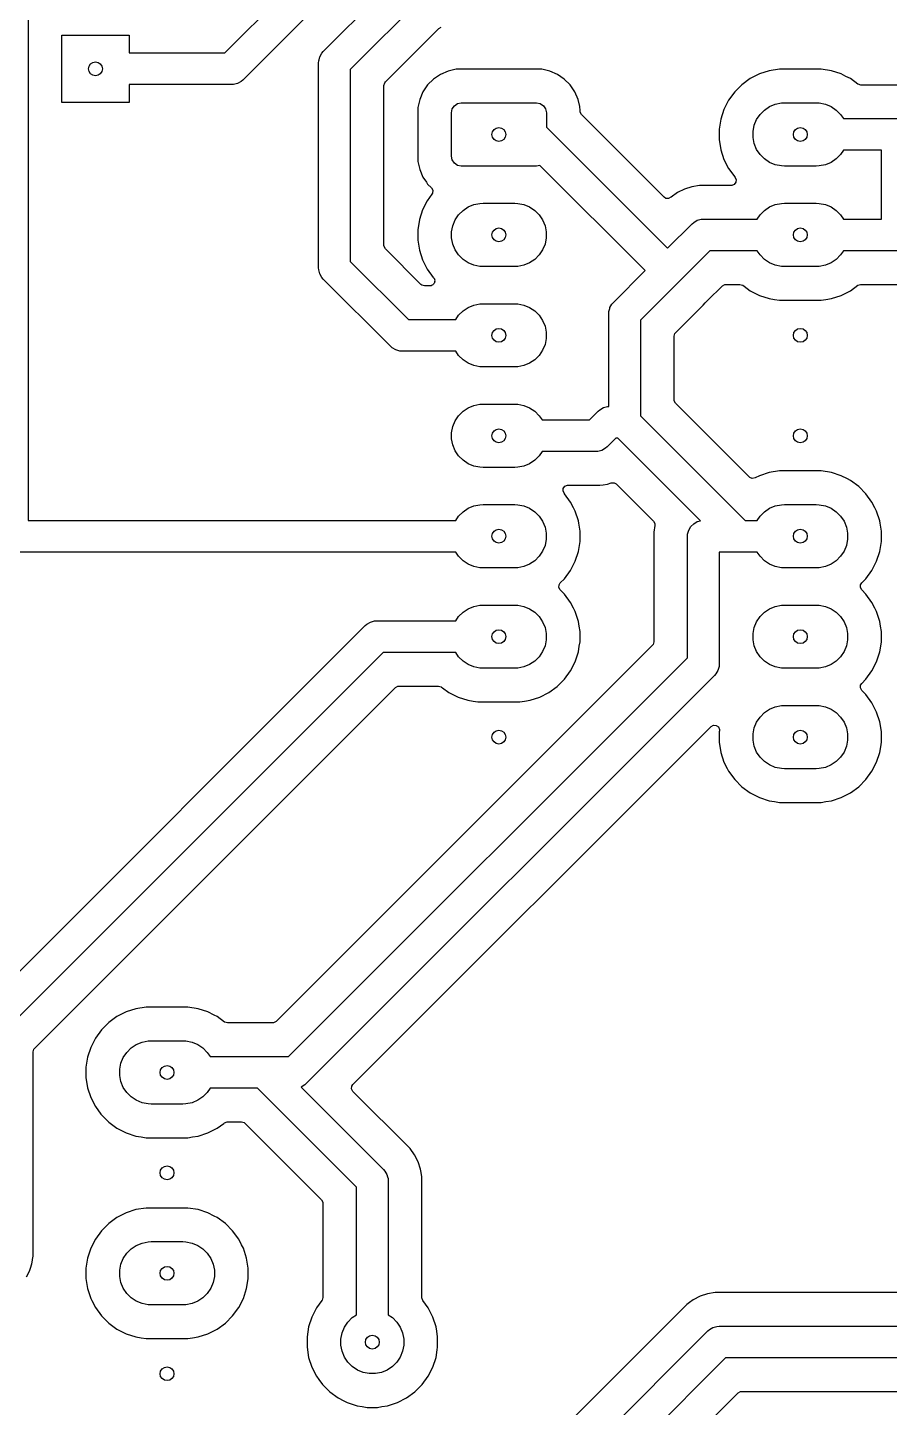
# Model space of a CAD drawing. Header units: millimetres. Extents: x 20 to 120, y -120 to -20.
# Drawn here: x 40.89 to 62.67, y -74.25 to -39.36 of the extents above; entities that cross this region are included whole.
import ezdxf

# ---------------------------------------------------------------- set-up
doc = ezdxf.new("R2010")
doc.units = ezdxf.units.MM
doc.layers.add('B.Cu', color=153, linetype='CONTINUOUS', true_color=0x4d7fc4)

msp = doc.modelspace()

# ---------------------------------------------------------------- linework, layer by layer
at = {"layer": 'B.Cu', "linetype": 'CONTINUOUS'}
for p, q in [((45.873714, -40), (49.715657, -36.158057)), ((50.164186, -36.8409), (46.322243, -40.682843)), ((48.360157, -39.965857), (50.516257, -37.809757)), ((50.964786, -38.4926), (49.043, -40.414386)), ((40.8959, -39.160186), (40.8959, -51.82)), ((49.929819, -40.730355), (51.280755, -39.379419)), ((51.280755, -39.379419), (51.342078, -39.345934)), ((41.75, -41.25), (41.75, -39.55)), ((41.75, -39.55), (43.45, -39.55)), ((43.45, -39.55), (43.45, -40)), ((43.45, -40), (45.873714, -40)), ((48.252079, -40.175377), (48.273448, -40.095626)), ((48.273448, -40.095626), (48.325659, -40.005195)), ((48.325659, -40.005195), (48.360157, -39.965857)), ((48.243, -40.2487), (48.246422, -40.19649)), ((48.243, -45.4347), (48.243, -40.2487)), ((48.246422, -40.19649), (48.252079, -40.175377)), ((49.043, -40.414386), (49.043, -45.269014)), ((51.513386, -40.456987), (51.320191, -40.539718)), ((51.513397, -40.456984), (51.513386, -40.456987)), ((51.718749, -40.412312), (51.513397, -40.456984)), ((51.735416, -40.411319), (51.718749, -40.412312)), ((51.765962, -40.4095), (51.735416, -40.411319)), ((53.834038, -40.4095), (51.765962, -40.4095)), ((53.866492, -40.411433), (53.834038, -40.4095)), ((53.88125, -40.412312), (53.866492, -40.411433)), ((54.086602, -40.456984), (53.88125, -40.412312)), ((54.086613, -40.456987), (54.086602, -40.456984)), ((54.279808, -40.539718), (54.086613, -40.456987)), ((59.633506, -40.45014), (59.386423, -40.530422)), ((59.890098, -40.4095), (59.633506, -40.45014)), ((59.890103, -40.4095), (59.890098, -40.4095)), ((60.949897, -40.4095), (59.890103, -40.4095)), ((60.949902, -40.4095), (60.949897, -40.4095)), ((61.206493, -40.45014), (60.949902, -40.4095)), ((61.453576, -40.530422), (61.206493, -40.45014)), ((46.0394, -40.8), (43.45, -40.8)), ((43.45, -40.8), (43.45, -41.25)), ((46.09161, -40.796578), (46.0394, -40.8)), ((46.192474, -40.769552), (46.09161, -40.796578)), ((46.282905, -40.717341), (46.192474, -40.769552)), ((46.322243, -40.682843), (46.282905, -40.717341)), ((49.8935, -40.818036), (49.913185, -40.750997)), ((49.8935, -44.865364), (49.8935, -40.818036)), ((49.913185, -40.750997), (49.929819, -40.730355)), ((50.997521, -40.806137), (50.879718, -40.980191)), ((50.997525, -40.806132), (50.997521, -40.806137)), ((51.146132, -40.657525), (50.997525, -40.806132)), ((51.146137, -40.657521), (51.146132, -40.657525)), ((51.320191, -40.539718), (51.146137, -40.657521)), ((54.279811, -40.53972), (54.279808, -40.539718)), ((54.279813, -40.539721), (54.279811, -40.53972)), ((54.453865, -40.657523), (54.279813, -40.539721)), ((54.602477, -40.806135), (54.453865, -40.657523)), ((54.720279, -40.980187), (54.602477, -40.806135)), ((58.944768, -40.801071), (58.761071, -40.984768)), ((58.944774, -40.801066), (58.944768, -40.801071)), ((59.154945, -40.648368), (58.944774, -40.801066)), ((59.386423, -40.530422), (59.154945, -40.648368)), ((61.573432, -40.591493), (61.453576, -40.530422)), ((61.685051, -40.648366), (61.573432, -40.591493)), ((61.685053, -40.648367), (61.685051, -40.648366)), ((61.685054, -40.648368), (61.685053, -40.648367)), ((61.874238, -40.785818), (61.685054, -40.648368)), ((61.880084, -40.789815), (61.874238, -40.785818)), ((61.947123, -40.8095), (61.880084, -40.789815)), ((62.970117, -40.8095), (61.947123, -40.8095)), ((50.796984, -41.173397), (50.752312, -41.378749)), ((50.796987, -41.173386), (50.796984, -41.173397)), ((50.879718, -40.980191), (50.796987, -41.173386)), ((54.72028, -40.980189), (54.720279, -40.980187)), ((54.720281, -40.980191), (54.72028, -40.980189)), ((54.803012, -41.173386), (54.720281, -40.980191)), ((54.803015, -41.173397), (54.803012, -41.173386)), ((54.842265, -41.353828), (54.803015, -41.173397)), ((58.761066, -40.984774), (58.608368, -41.194945)), ((58.761071, -40.984768), (58.761066, -40.984774)), ((43.45, -41.25), (41.75, -41.25)), ((50.752312, -41.378755), (50.7495, -41.425962)), ((50.7495, -41.425962), (50.7495, -42.694038)), ((50.752312, -41.378749), (50.752312, -41.378755)), ((51.6, -41.51), (51.61903, -41.414329)), ((51.6, -42.61), (51.6, -41.51)), ((51.61903, -41.414329), (51.673223, -41.333223)), ((51.673223, -41.333223), (51.754329, -41.27903)), ((51.754329, -41.27903), (51.85, -41.26)), ((51.85, -41.26), (53.75, -41.26)), ((53.75, -41.26), (53.845671, -41.27903)), ((53.845671, -41.27903), (53.926777, -41.333223)), ((53.926777, -41.333223), (53.98097, -41.414329)), ((53.98097, -41.414329), (54, -41.51)), ((54, -41.51), (54, -41.873511)), ((54.847688, -41.378755), (54.842265, -41.353828)), ((54.8505, -41.425962), (54.847688, -41.378755)), ((54.8505, -41.425973), (54.8505, -41.425962)), ((54.8505, -41.46985), (54.8505, -41.425973)), ((54.853334, -41.49621), (54.8505, -41.46985)), ((54.88682, -41.557532), (54.853334, -41.49621)), ((58.490422, -41.426423), (58.41014, -41.673506)), ((58.608368, -41.194945), (58.490422, -41.426423)), ((59.401592, -41.552485), (59.512485, -41.441592)), ((59.512485, -41.441592), (59.642883, -41.354463)), ((59.642883, -41.354463), (59.787772, -41.294448)), ((59.787772, -41.294448), (59.941586, -41.263852)), ((59.941586, -41.263852), (60.02, -41.26)), ((60.02, -41.26), (60.82, -41.26)), ((60.82, -41.26), (60.898414, -41.263852)), ((60.898414, -41.263852), (61.052228, -41.294448)), ((61.052228, -41.294448), (61.197117, -41.354463)), ((61.197117, -41.354463), (61.327515, -41.441592)), ((61.327515, -41.441592), (61.438408, -41.552485)), ((56.976906, -43.647558), (54.88682, -41.557532)), ((58.41014, -41.673506), (58.3695, -41.930097)), ((59.223852, -41.981586), (59.254448, -41.827772)), ((59.254448, -41.827772), (59.314463, -41.682883)), ((59.314463, -41.682883), (59.401592, -41.552485)), ((61.438408, -41.552485), (61.510247, -41.66)), ((61.510247, -41.66), (61.6459, -41.66)), ((61.6459, -41.66), (62.8717, -41.66)), ((54, -41.873511), (57.064595, -44.938018)), ((58.3695, -41.930097), (58.3695, -42.189902)), ((58.3695, -42.189902), (58.41014, -42.446493)), ((59.223852, -42.138414), (59.223852, -41.981586)), ((59.254448, -42.292228), (59.223852, -42.138414)), ((58.41014, -42.446493), (58.490422, -42.693576)), ((59.314463, -42.437117), (59.254448, -42.292228)), ((59.401592, -42.567515), (59.314463, -42.437117)), ((59.512485, -42.678408), (59.401592, -42.567515)), ((61.438408, -42.567515), (61.327515, -42.678408)), ((61.510247, -42.46), (61.438408, -42.567515)), ((61.6459, -42.46), (61.510247, -42.46)), ((62.4717, -42.46), (61.6459, -42.46)), ((62.4717, -44.2), (62.4717, -42.46)), ((50.7495, -42.694038), (50.751484, -42.72736)), ((50.751484, -42.72736), (50.752312, -42.74125)), ((50.752312, -42.74125), (50.796984, -42.946602)), ((51.61903, -42.705671), (51.6, -42.61)), ((51.673223, -42.786777), (51.61903, -42.705671)), ((51.754329, -42.84097), (51.673223, -42.786777)), ((51.85, -42.86), (51.754329, -42.84097)), ((53.75, -42.86), (51.85, -42.86)), ((53.837686, -42.842558), (53.75, -42.86)), ((56.498909, -45.503704), (53.837686, -42.842558)), ((58.490422, -42.693576), (58.608368, -42.925054)), ((59.642883, -42.765537), (59.512485, -42.678408)), ((59.787772, -42.825552), (59.642883, -42.765537)), ((59.941586, -42.856148), (59.787772, -42.825552)), ((60.02, -42.86), (59.941586, -42.856148)), ((60.82, -42.86), (60.02, -42.86)), ((60.898414, -42.856148), (60.82, -42.86)), ((61.052228, -42.825552), (60.898414, -42.856148)), ((61.197117, -42.765537), (61.052228, -42.825552)), ((61.327515, -42.678408), (61.197117, -42.765537)), ((50.796984, -42.946602), (50.796987, -42.946613)), ((50.796987, -42.946613), (50.879718, -43.139808)), ((50.879718, -43.139808), (50.87972, -43.139811)), ((50.87972, -43.139811), (50.879721, -43.139813)), ((50.879721, -43.139813), (50.967045, -43.268834)), ((58.608368, -42.925054), (58.761066, -43.135225)), ((58.761066, -43.135225), (58.761071, -43.135231)), ((58.761071, -43.135231), (58.763659, -43.137819)), ((58.763659, -43.137819), (58.797144, -43.199142)), ((58.797144, -43.199142), (58.79216, -43.268834)), ((50.967045, -43.268834), (50.997521, -43.313862)), ((51.107164, -43.571435), (50.988368, -43.734945)), ((50.997521, -43.313862), (50.997525, -43.313867)), ((50.997525, -43.313867), (51.094527, -43.410869)), ((51.094527, -43.410869), (51.128012, -43.472192)), ((51.123028, -43.541884), (51.107164, -43.571435)), ((51.128012, -43.472192), (51.123028, -43.541884)), ((57.312891, -43.530478), (57.15366, -43.646165)), ((57.488269, -43.441117), (57.312891, -43.530478)), ((57.675473, -43.38029), (57.488269, -43.441117)), ((57.869878, -43.3495), (57.675473, -43.38029)), ((58.675978, -43.3495), (57.869878, -43.3495)), ((58.684824, -43.349184), (58.675978, -43.3495)), ((58.750288, -43.324767), (58.684824, -43.349184)), ((58.79216, -43.268834), (58.750288, -43.324767)), ((50.988368, -43.734945), (50.870422, -43.966423)), ((51.892485, -43.981592), (52.022883, -43.894463)), ((52.022883, -43.894463), (52.167772, -43.834448)), ((52.167772, -43.834448), (52.321586, -43.803852)), ((52.321586, -43.803852), (52.4, -43.8)), ((52.4, -43.8), (53.2, -43.8)), ((53.2, -43.8), (53.278414, -43.803852)), ((53.278414, -43.803852), (53.432228, -43.834448)), ((53.432228, -43.834448), (53.577117, -43.894463)), ((53.577117, -43.894463), (53.707515, -43.981592)), ((57.02124, -43.676053), (56.976906, -43.647558)), ((57.090932, -43.681045), (57.02124, -43.676053)), ((57.149662, -43.648982), (57.090932, -43.681045)), ((57.149958, -43.649328), (57.149662, -43.648982)), ((57.1516, -43.647924), (57.149958, -43.649328)), ((57.152258, -43.647566), (57.1516, -43.647924)), ((57.15365, -43.646173), (57.152258, -43.647566)), ((57.15366, -43.646165), (57.15365, -43.646173)), ((59.512485, -43.981592), (59.642883, -43.894463)), ((59.642883, -43.894463), (59.787772, -43.834448)), ((59.787772, -43.834448), (59.941586, -43.803852)), ((59.941586, -43.803852), (60.02, -43.8)), ((60.02, -43.8), (60.82, -43.8)), ((60.82, -43.8), (60.898414, -43.803852)), ((60.898414, -43.803852), (61.052228, -43.834448)), ((61.052228, -43.834448), (61.197117, -43.894463)), ((61.197117, -43.894463), (61.327515, -43.981592)), ((50.79014, -44.213506), (50.7495, -44.470097)), ((50.870422, -43.966423), (50.79014, -44.213506)), ((51.634448, -44.367772), (51.694463, -44.222883)), ((51.694463, -44.222883), (51.781592, -44.092485)), ((51.781592, -44.092485), (51.892485, -43.981592)), ((53.707515, -43.981592), (53.818408, -44.092485)), ((53.818408, -44.092485), (53.905537, -44.222883)), ((53.905537, -44.222883), (53.965552, -44.367772)), ((57.685457, -44.317157), (57.724795, -44.282659)), ((57.724795, -44.282659), (57.815226, -44.230448)), ((57.815226, -44.230448), (57.91609, -44.203422)), ((57.91609, -44.203422), (57.9683, -44.2)), ((57.9683, -44.2), (59.329753, -44.2)), ((59.329753, -44.2), (59.401592, -44.092485)), ((59.401592, -44.092485), (59.512485, -43.981592)), ((61.327515, -43.981592), (61.438408, -44.092485)), ((61.438408, -44.092485), (61.510247, -44.2)), ((61.510247, -44.2), (62.4717, -44.2)), ((50.7495, -44.470097), (50.7495, -44.729902)), ((51.603852, -44.521586), (51.634448, -44.367772)), ((51.603852, -44.678414), (51.603852, -44.521586)), ((53.965552, -44.367772), (53.996148, -44.521586)), ((53.996148, -44.521586), (53.996148, -44.678414)), ((57.064595, -44.938018), (57.685457, -44.317157)), ((49.896334, -44.891722), (49.8935, -44.865364)), ((49.929819, -44.953045), (49.896334, -44.891722)), ((50.829955, -45.853181), (49.929819, -44.953045)), ((50.7495, -44.729902), (50.79014, -44.986493)), ((50.79014, -44.986493), (50.870422, -45.233576)), ((51.634448, -44.832228), (51.603852, -44.678414)), ((51.694463, -44.977117), (51.634448, -44.832228)), ((51.781592, -45.107515), (51.694463, -44.977117)), ((53.905537, -44.977117), (53.818408, -45.107515)), ((53.965552, -44.832228), (53.905537, -44.977117)), ((53.996148, -44.678414), (53.965552, -44.832228)), ((58.133986, -45), (57.347443, -45.786543)), ((59.329753, -45), (58.133986, -45)), ((59.401592, -45.107515), (59.329753, -45)), ((61.510247, -45), (61.438408, -45.107515)), ((62.8717, -45), (61.510247, -45)), ((49.043, -45.269014), (50.513985, -46.74)), ((50.870422, -45.233576), (50.929147, -45.348828)), ((50.929147, -45.348828), (50.988097, -45.464524)), ((51.892485, -45.218408), (51.781592, -45.107515)), ((52.022883, -45.305537), (51.892485, -45.218408)), ((52.167772, -45.365552), (52.022883, -45.305537)), ((53.577117, -45.305537), (53.432228, -45.365552)), ((53.707515, -45.218408), (53.577117, -45.305537)), ((53.818408, -45.107515), (53.707515, -45.218408)), ((59.512485, -45.218408), (59.401592, -45.107515)), ((59.642883, -45.305537), (59.512485, -45.218408)), ((59.787772, -45.365552), (59.642883, -45.305537)), ((61.197117, -45.305537), (61.052228, -45.365552)), ((61.327515, -45.218408), (61.197117, -45.305537)), ((61.438408, -45.107515), (61.327515, -45.218408)), ((48.246422, -45.48691), (48.243, -45.4347)), ((48.273448, -45.587774), (48.246422, -45.48691)), ((48.325659, -45.678205), (48.273448, -45.587774)), ((48.360157, -45.717543), (48.325659, -45.678205)), ((50.988097, -45.464524), (50.988368, -45.465054)), ((50.988368, -45.465054), (51.141066, -45.675225)), ((51.141066, -45.675225), (51.141071, -45.675231)), ((51.141071, -45.675231), (51.143659, -45.677819)), ((51.143659, -45.677819), (51.154271, -45.697255)), ((51.154271, -45.697255), (51.168772, -45.713989)), ((52.321586, -45.396148), (52.167772, -45.365552)), ((52.4, -45.4), (52.321586, -45.396148)), ((53.2, -45.4), (52.4, -45.4)), ((53.278414, -45.396148), (53.2, -45.4)), ((53.432228, -45.365552), (53.278414, -45.396148)), ((55.693357, -46.309257), (56.498909, -45.503704)), ((59.941586, -45.396148), (59.787772, -45.365552)), ((60.02, -45.4), (59.941586, -45.396148)), ((60.82, -45.4), (60.02, -45.4)), ((60.898414, -45.396148), (60.82, -45.4)), ((61.052228, -45.365552), (60.898414, -45.396148)), ((50.065457, -47.422842), (48.360157, -45.717543)), ((50.850597, -45.869815), (50.829955, -45.853181)), ((50.917636, -45.8895), (50.850597, -45.869815)), ((51.055978, -45.8895), (50.917636, -45.8895)), ((51.064824, -45.889184), (51.055978, -45.8895)), ((51.068994, -45.887628), (51.064824, -45.889184)), ((51.090913, -45.884477), (51.068994, -45.887628)), ((51.109542, -45.872504), (51.090913, -45.884477)), ((51.130288, -45.864767), (51.109542, -45.872504)), ((51.138359, -45.853985), (51.130288, -45.864767)), ((51.149691, -45.846703), (51.138359, -45.853985)), ((51.158889, -45.82656), (51.149691, -45.846703)), ((51.17216, -45.808834), (51.158889, -45.82656)), ((51.168772, -45.713989), (51.170688, -45.72732)), ((51.170688, -45.72732), (51.177144, -45.739142)), ((51.17312, -45.795398), (51.17216, -45.808834)), ((51.178716, -45.783147), (51.17312, -45.795398)), ((51.177144, -45.739142), (51.175564, -45.761228)), ((51.175564, -45.761228), (51.178716, -45.783147)), ((57.347443, -45.786543), (56.3762, -46.757786)), ((58.076986, -46.259786), (58.449957, -45.886816)), ((58.449957, -45.886816), (58.511279, -45.853334)), ((58.511279, -45.853334), (58.537637, -45.8505)), ((58.537637, -45.8505), (58.892877, -45.8505)), ((58.892877, -45.8505), (58.959916, -45.870185)), ((58.959916, -45.870185), (58.965762, -45.874182)), ((58.965762, -45.874182), (58.996285, -45.896358)), ((58.996285, -45.896358), (59.154949, -46.011634)), ((59.154949, -46.011634), (59.302445, -46.086787)), ((61.453572, -46.129579), (61.685051, -46.011634)), ((61.685051, -46.011634), (61.874238, -45.874182)), ((61.874238, -45.874182), (61.940044, -45.850702)), ((61.940044, -45.850702), (61.947123, -45.8505)), ((61.947123, -45.8505), (62.970122, -45.8505)), ((52.022883, -46.434463), (52.167772, -46.374448)), ((52.167772, -46.374448), (52.321586, -46.343852)), ((52.321586, -46.343852), (52.4, -46.34)), ((52.4, -46.34), (53.2, -46.34)), ((53.2, -46.34), (53.278414, -46.343852)), ((53.278414, -46.343852), (53.432228, -46.374448)), ((53.432228, -46.374448), (53.577117, -46.434463)), ((55.606648, -46.439026), (55.658859, -46.348595)), ((55.658859, -46.348595), (55.693357, -46.309257)), ((57.87926, -46.457517), (57.962768, -46.374006)), ((57.962768, -46.374006), (58.018428, -46.318346)), ((58.018427, -46.318346), (58.076978, -46.259796)), ((58.018428, -46.318346), (58.018427, -46.318346)), ((58.076978, -46.259796), (58.076986, -46.259786)), ((59.302445, -46.086787), (59.386423, -46.129577)), ((59.386423, -46.129577), (59.386425, -46.129577)), ((59.386425, -46.129577), (59.386428, -46.129579)), ((59.386428, -46.129579), (59.633507, -46.20986)), ((59.633507, -46.20986), (59.765706, -46.230797)), ((59.765706, -46.230797), (59.890098, -46.2505)), ((59.890098, -46.2505), (59.890103, -46.2505)), ((59.890103, -46.2505), (60.949902, -46.2505)), ((60.949902, -46.2505), (61.063298, -46.232539)), ((61.063298, -46.232539), (61.206493, -46.20986)), ((61.206493, -46.20986), (61.453572, -46.129579)), ((50.513985, -46.74), (51.709753, -46.74)), ((51.709753, -46.74), (51.781592, -46.632485)), ((51.781592, -46.632485), (51.892485, -46.521592)), ((51.892485, -46.521592), (52.022883, -46.434463)), ((53.577117, -46.434463), (53.707515, -46.521592)), ((53.707515, -46.521592), (53.818408, -46.632485)), ((53.818408, -46.632485), (53.905537, -46.762883)), ((55.5762, -46.5921), (55.579622, -46.53989)), ((55.5762, -48.939333), (55.5762, -46.5921)), ((55.579622, -46.53989), (55.601692, -46.457524)), ((55.601692, -46.457524), (55.606648, -46.439026)), ((57.263015, -47.073758), (57.879249, -46.457524)), ((57.879249, -46.457524), (57.87926, -46.457517)), ((53.905537, -46.762883), (53.965552, -46.907772)), ((53.965552, -46.907772), (53.996148, -47.061586)), ((53.996148, -47.061586), (53.996148, -47.218414)), ((56.3762, -46.757786), (56.3762, -49.172514)), ((57.2267, -47.161435), (57.246385, -47.094396)), ((57.246385, -47.094396), (57.263015, -47.073758)), ((50.104795, -47.457341), (50.065457, -47.422842)), ((53.965552, -47.372228), (53.905537, -47.517117)), ((53.996148, -47.218414), (53.965552, -47.372228)), ((57.2267, -48.768864), (57.2267, -47.161435)), ((50.195227, -47.509552), (50.104795, -47.457341)), ((50.29609, -47.536578), (50.195227, -47.509552)), ((50.3483, -47.54), (50.29609, -47.536578)), ((51.709753, -47.54), (50.3483, -47.54)), ((51.781592, -47.647515), (51.709753, -47.54)), ((51.892485, -47.758408), (51.781592, -47.647515)), ((52.022883, -47.845537), (51.892485, -47.758408)), ((53.707515, -47.758408), (53.577117, -47.845537)), ((53.818408, -47.647515), (53.707515, -47.758408)), ((53.905537, -47.517117), (53.818408, -47.647515)), ((52.167772, -47.905552), (52.022883, -47.845537)), ((52.321586, -47.936148), (52.167772, -47.905552)), ((52.4, -47.94), (52.321586, -47.936148)), ((53.2, -47.94), (52.4, -47.94)), ((53.278414, -47.936148), (53.2, -47.94)), ((53.432228, -47.905552), (53.278414, -47.936148)), ((53.577117, -47.845537), (53.432228, -47.905552)), ((57.229534, -48.795222), (57.2267, -48.768864)), ((57.263019, -48.856545), (57.229534, -48.795222)), ((51.694463, -49.302883), (51.781592, -49.172485)), ((51.781592, -49.172485), (51.892485, -49.061592)), ((51.892485, -49.061592), (52.022883, -48.974463)), ((52.022883, -48.974463), (52.167772, -48.914448)), ((52.167772, -48.914448), (52.321586, -48.883852)), ((52.321586, -48.883852), (52.4, -48.88)), ((52.4, -48.88), (53.2, -48.88)), ((53.2, -48.88), (53.278414, -48.883852)), ((53.278414, -48.883852), (53.432228, -48.914448)), ((53.432228, -48.914448), (53.577117, -48.974463)), ((53.577117, -48.974463), (53.707515, -49.061592)), ((53.707515, -49.061592), (53.818408, -49.172485)), ((53.818408, -49.172485), (53.890247, -49.28)), ((55.086014, -49.28), (55.310657, -49.055357)), ((55.310657, -49.055357), (55.349995, -49.020859)), ((55.349995, -49.020859), (55.440426, -48.968648)), ((55.440426, -48.968648), (55.54129, -48.941622)), ((55.54129, -48.941622), (55.5762, -48.939333)), ((56.3762, -49.172514), (59.023685, -51.82)), ((59.130919, -50.724445), (57.263019, -48.856545)), ((51.603852, -49.601586), (51.634448, -49.447772)), ((51.634448, -49.447772), (51.694463, -49.302883)), ((53.890247, -49.28), (55.086014, -49.28)), ((51.603852, -49.758414), (51.603852, -49.601586)), ((51.634448, -49.912228), (51.603852, -49.758414)), ((55.759186, -49.7382), (55.534543, -49.962843)), ((55.810514, -49.7382), (55.759186, -49.7382)), ((57.900037, -51.827723), (55.810514, -49.7382)), ((51.694463, -50.057117), (51.634448, -49.912228)), ((51.781592, -50.187515), (51.694463, -50.057117)), ((51.892485, -50.298408), (51.781592, -50.187515)), ((53.818408, -50.187515), (53.707515, -50.298408)), ((53.890247, -50.08), (53.818408, -50.187515)), ((55.2517, -50.08), (53.890247, -50.08)), ((55.30391, -50.076578), (55.2517, -50.08)), ((55.404774, -50.049552), (55.30391, -50.076578)), ((55.495205, -49.997341), (55.404774, -50.049552)), ((55.534543, -49.962843), (55.495205, -49.997341)), ((52.022883, -50.385537), (51.892485, -50.298408)), ((52.167772, -50.445552), (52.022883, -50.385537)), ((52.321586, -50.476148), (52.167772, -50.445552)), ((52.4, -50.48), (52.321586, -50.476148)), ((53.2, -50.48), (52.4, -50.48)), ((53.278414, -50.476148), (53.2, -50.48)), ((53.432228, -50.445552), (53.278414, -50.476148)), ((53.577117, -50.385537), (53.432228, -50.445552)), ((53.707515, -50.298408), (53.577117, -50.385537)), ((59.890098, -50.5695), (59.633506, -50.61014)), ((59.890103, -50.5695), (59.890098, -50.5695)), ((60.949897, -50.5695), (59.890103, -50.5695)), ((60.949902, -50.5695), (60.949897, -50.5695)), ((61.206493, -50.61014), (60.949902, -50.5695)), ((54.469712, -50.955233), (54.535176, -50.930816)), ((54.535176, -50.930816), (54.544022, -50.9305)), ((54.544022, -50.9305), (55.350122, -50.9305)), ((55.350122, -50.9305), (55.438484, -50.916504)), ((55.438484, -50.916504), (55.544526, -50.899709)), ((55.544526, -50.899709), (55.641861, -50.868081)), ((55.641861, -50.868081), (55.711699, -50.866086)), ((55.711699, -50.866086), (55.767858, -50.898332)), ((55.767858, -50.898332), (56.710493, -51.840967)), ((59.141485, -50.733868), (59.130919, -50.724445)), ((59.206225, -50.760145), (59.141485, -50.733868)), ((59.274894, -50.747249), (59.206225, -50.760145)), ((59.38642, -50.690423), (59.274894, -50.747249)), ((59.633506, -50.61014), (59.38642, -50.690423)), ((61.453576, -50.690422), (61.206493, -50.61014)), ((61.612419, -50.771358), (61.453576, -50.690422)), ((61.685051, -50.808366), (61.612419, -50.771358)), ((61.685053, -50.808367), (61.685051, -50.808366)), ((61.685054, -50.808368), (61.685053, -50.808367)), ((61.895225, -50.961066), (61.685054, -50.808368)), ((54.422856, -51.080858), (54.42784, -51.011166)), ((54.456341, -51.142181), (54.422856, -51.080858)), ((54.42784, -51.011166), (54.469712, -50.955233)), ((54.458931, -51.144771), (54.456341, -51.142181)), ((54.611634, -51.354949), (54.458931, -51.144771)), ((61.895229, -50.961069), (61.895225, -50.961066)), ((62.078931, -51.144771), (61.895229, -50.961069)), ((62.231634, -51.354949), (62.078931, -51.144771)), ((51.781592, -51.712485), (51.892485, -51.601592)), ((51.892485, -51.601592), (52.022883, -51.514463)), ((52.022883, -51.514463), (52.167772, -51.454448)), ((52.167772, -51.454448), (52.321586, -51.423852)), ((52.321586, -51.423852), (52.4, -51.42)), ((52.4, -51.42), (53.2, -51.42)), ((53.2, -51.42), (53.278414, -51.423852)), ((53.278414, -51.423852), (53.432228, -51.454448)), ((53.432228, -51.454448), (53.577117, -51.514463)), ((53.577117, -51.514463), (53.707515, -51.601592)), ((53.707515, -51.601592), (53.818408, -51.712485)), ((54.686787, -51.502445), (54.611634, -51.354949)), ((54.729577, -51.586423), (54.686787, -51.502445)), ((54.729577, -51.586425), (54.729577, -51.586423)), ((54.729579, -51.586428), (54.729577, -51.586425)), ((54.80986, -51.833507), (54.729579, -51.586428)), ((59.401592, -51.712485), (59.512485, -51.601592)), ((59.512485, -51.601592), (59.642883, -51.514463)), ((59.642883, -51.514463), (59.787772, -51.454448)), ((59.787772, -51.454448), (59.941586, -51.423852)), ((59.941586, -51.423852), (60.02, -51.42)), ((60.02, -51.42), (60.82, -51.42)), ((60.82, -51.42), (60.898414, -51.423852)), ((60.898414, -51.423852), (61.052228, -51.454448)), ((61.052228, -51.454448), (61.197117, -51.514463)), ((61.197117, -51.514463), (61.327515, -51.601592)), ((61.327515, -51.601592), (61.438408, -51.712485)), ((62.306787, -51.502445), (62.231634, -51.354949)), ((62.349577, -51.586423), (62.306787, -51.502445)), ((62.349577, -51.586425), (62.349577, -51.586423)), ((62.349579, -51.586428), (62.349577, -51.586425)), ((62.42986, -51.833507), (62.349579, -51.586428)), ((40.8959, -51.82), (51.709753, -51.82)), ((51.709753, -51.82), (51.781592, -51.712485)), ((53.818408, -51.712485), (53.905537, -51.842883)), ((53.905537, -51.842883), (53.965552, -51.987772)), ((53.965552, -51.987772), (53.996148, -52.141586)), ((54.818944, -51.890863), (54.80986, -51.833507)), ((54.8505, -52.090097), (54.818944, -51.890863)), ((56.710493, -51.840967), (56.743978, -51.90229)), ((56.745285, -51.948046), (56.7178, -52.121577)), ((56.743978, -51.90229), (56.745285, -51.948046)), ((57.598748, -52.066927), (57.650959, -51.976495)), ((57.650959, -51.976495), (57.724795, -51.902659)), ((57.724795, -51.902659), (57.815227, -51.850448)), ((57.815227, -51.850448), (57.900037, -51.827723)), ((59.023685, -51.82), (59.1942, -51.82)), ((59.1942, -51.82), (59.329753, -51.82)), ((59.329753, -51.82), (59.401592, -51.712485)), ((61.438408, -51.712485), (61.525537, -51.842883)), ((61.525537, -51.842883), (61.585552, -51.987772)), ((61.585552, -51.987772), (61.616148, -52.141586)), ((62.438944, -51.890863), (62.42986, -51.833507)), ((62.4705, -52.090097), (62.438944, -51.890863)), ((53.996148, -52.298414), (53.965552, -52.452228)), ((53.996148, -52.141586), (53.996148, -52.298414)), ((54.8505, -52.090103), (54.8505, -52.090097)), ((54.8505, -52.349897), (54.8505, -52.090103)), ((56.7178, -52.121577), (56.7178, -54.889364)), ((57.5683, -52.22), (57.571722, -52.16779)), ((57.5683, -55.293014), (57.5683, -52.22)), ((57.571722, -52.16779), (57.598748, -52.066927)), ((61.616148, -52.298414), (61.585552, -52.452228)), ((61.616148, -52.141586), (61.616148, -52.298414)), ((62.4705, -52.090103), (62.4705, -52.090097)), ((62.4705, -52.349897), (62.4705, -52.090103)), ((51.709753, -52.62), (40.661586, -52.62)), ((51.781592, -52.727515), (51.709753, -52.62)), ((53.905537, -52.597117), (53.818408, -52.727515)), ((53.965552, -52.452228), (53.905537, -52.597117)), ((54.729579, -52.853572), (54.80986, -52.606493)), ((54.80986, -52.606493), (54.8505, -52.349897)), ((58.858, -52.62), (58.3683, -52.62)), ((58.3683, -52.62), (58.3683, -55.4587)), ((59.1942, -52.62), (58.858, -52.62)), ((59.329753, -52.62), (59.1942, -52.62)), ((59.401592, -52.727515), (59.329753, -52.62)), ((61.525537, -52.597117), (61.438408, -52.727515)), ((61.585552, -52.452228), (61.525537, -52.597117)), ((62.349579, -52.853572), (62.42986, -52.606493)), ((62.42986, -52.606493), (62.4705, -52.349897)), ((51.892485, -52.838408), (51.781592, -52.727515)), ((52.022883, -52.925537), (51.892485, -52.838408)), ((52.167772, -52.985552), (52.022883, -52.925537)), ((52.321586, -53.016148), (52.167772, -52.985552)), ((52.4, -53.02), (52.321586, -53.016148)), ((53.2, -53.02), (52.4, -53.02)), ((53.278414, -53.016148), (53.2, -53.02)), ((53.432228, -52.985552), (53.278414, -53.016148)), ((53.577117, -52.925537), (53.432228, -52.985552)), ((53.707515, -52.838408), (53.577117, -52.925537)), ((53.818408, -52.727515), (53.707515, -52.838408)), ((54.611634, -53.085051), (54.729579, -52.853572)), ((59.512485, -52.838408), (59.401592, -52.727515)), ((59.642883, -52.925537), (59.512485, -52.838408)), ((59.787772, -52.985552), (59.642883, -52.925537)), ((59.941586, -53.016148), (59.787772, -52.985552)), ((60.02, -53.02), (59.941586, -53.016148)), ((60.82, -53.02), (60.02, -53.02)), ((60.898414, -53.016148), (60.82, -53.02)), ((61.052228, -52.985552), (60.898414, -53.016148)), ((61.197117, -52.925537), (61.052228, -52.985552)), ((61.327515, -52.838408), (61.197117, -52.925537)), ((61.438408, -52.727515), (61.327515, -52.838408)), ((62.231634, -53.085051), (62.349579, -52.853572)), ((54.351841, -53.402319), (54.458931, -53.295229)), ((54.458931, -53.295229), (54.611634, -53.085051)), ((61.971841, -53.402319), (62.078931, -53.295229)), ((62.078931, -53.295229), (62.231634, -53.085051)), ((54.318356, -53.516358), (54.32334, -53.446666)), ((54.351841, -53.577681), (54.318356, -53.516358)), ((54.32334, -53.446666), (54.351841, -53.402319)), ((54.458931, -53.684771), (54.351841, -53.577681)), ((54.611634, -53.894949), (54.458931, -53.684771)), ((61.938356, -53.516358), (61.94334, -53.446666)), ((61.971841, -53.577681), (61.938356, -53.516358)), ((61.94334, -53.446666), (61.971841, -53.402319)), ((62.078931, -53.684771), (61.971841, -53.577681)), ((62.231634, -53.894949), (62.078931, -53.684771)), ((51.892485, -54.141592), (52.022883, -54.054463)), ((52.022883, -54.054463), (52.167772, -53.994448)), ((52.167772, -53.994448), (52.321586, -53.963852)), ((52.321586, -53.963852), (52.4, -53.96)), ((52.4, -53.96), (53.2, -53.96)), ((53.2, -53.96), (53.278414, -53.963852)), ((53.278414, -53.963852), (53.432228, -53.994448)), ((53.432228, -53.994448), (53.577117, -54.054463)), ((53.577117, -54.054463), (53.707515, -54.141592)), ((54.686787, -54.042445), (54.611634, -53.894949)), ((54.729577, -54.126423), (54.686787, -54.042445)), ((59.512485, -54.141592), (59.642883, -54.054463)), ((59.642883, -54.054463), (59.787772, -53.994448)), ((59.787772, -53.994448), (59.941586, -53.963852)), ((59.941586, -53.963852), (60.02, -53.96)), ((60.02, -53.96), (60.82, -53.96)), ((60.82, -53.96), (60.898414, -53.963852)), ((60.898414, -53.963852), (61.052228, -53.994448)), ((61.052228, -53.994448), (61.197117, -54.054463)), ((61.197117, -54.054463), (61.327515, -54.141592)), ((62.306787, -54.042445), (62.231634, -53.894949)), ((62.349577, -54.126423), (62.306787, -54.042445)), ((49.462495, -54.442659), (49.552927, -54.390448)), ((49.552927, -54.390448), (49.65379, -54.363422)), ((49.65379, -54.363422), (49.706, -54.36)), ((49.706, -54.36), (51.709753, -54.36)), ((51.709753, -54.36), (51.781592, -54.252485)), ((51.781592, -54.252485), (51.892485, -54.141592)), ((53.707515, -54.141592), (53.818408, -54.252485)), ((53.818408, -54.252485), (53.905537, -54.382883)), ((53.905537, -54.382883), (53.965552, -54.527772)), ((54.729577, -54.126425), (54.729577, -54.126423)), ((54.729579, -54.126428), (54.729577, -54.126425)), ((54.80986, -54.373507), (54.729579, -54.126428)), ((54.828947, -54.494021), (54.80986, -54.373507)), ((59.254448, -54.527772), (59.314463, -54.382883)), ((59.314463, -54.382883), (59.401592, -54.252485)), ((59.401592, -54.252485), (59.512485, -54.141592)), ((61.327515, -54.141592), (61.438408, -54.252485)), ((61.438408, -54.252485), (61.525537, -54.382883)), ((61.525537, -54.382883), (61.585552, -54.527772)), ((62.349577, -54.126425), (62.349577, -54.126423)), ((62.349579, -54.126428), (62.349577, -54.126425)), ((62.42986, -54.373507), (62.349579, -54.126428)), ((62.448947, -54.494021), (62.42986, -54.373507)), ((39.491757, -64.408557), (49.423158, -54.477157)), ((49.423158, -54.477157), (49.462495, -54.442659)), ((53.965552, -54.527772), (53.996148, -54.681586)), ((53.996148, -54.681586), (53.996148, -54.838414)), ((54.8505, -54.630097), (54.828947, -54.494021)), ((54.8505, -54.889902), (54.8505, -54.630097)), ((59.223852, -54.681586), (59.254448, -54.527772)), ((59.223852, -54.838414), (59.223852, -54.681586)), ((61.585552, -54.527772), (61.616148, -54.681586)), ((61.616148, -54.681586), (61.616148, -54.838414)), ((62.4705, -54.630097), (62.448947, -54.494021)), ((62.4705, -54.889902), (62.4705, -54.630097)), ((56.681481, -54.977045), (47.165345, -64.493181)), ((53.965552, -54.992228), (53.905537, -55.137117)), ((53.996148, -54.838414), (53.965552, -54.992228)), ((54.80986, -55.146493), (54.832539, -55.003298)), ((54.832539, -55.003298), (54.8505, -54.889902)), ((56.698115, -54.956403), (56.681481, -54.977045)), ((56.7178, -54.889364), (56.698115, -54.956403)), ((59.254448, -54.992228), (59.223852, -54.838414)), ((59.314463, -55.137117), (59.254448, -54.992228)), ((61.585552, -54.992228), (61.525537, -55.137117)), ((61.616148, -54.838414), (61.585552, -54.992228)), ((62.42986, -55.146493), (62.452539, -55.003298)), ((62.452539, -55.003298), (62.4705, -54.889902)), ((49.871685, -55.16), (40.1746, -64.857085)), ((47.481314, -65.38), (57.5683, -55.293014)), ((51.709753, -55.16), (49.871685, -55.16)), ((51.781592, -55.267515), (51.709753, -55.16)), ((51.892485, -55.378408), (51.781592, -55.267515)), ((52.022883, -55.465537), (51.892485, -55.378408)), ((52.167772, -55.525552), (52.022883, -55.465537)), ((53.577117, -55.465537), (53.432228, -55.525552)), ((53.707515, -55.378408), (53.577117, -55.465537)), ((53.818408, -55.267515), (53.707515, -55.378408)), ((53.905537, -55.137117), (53.818408, -55.267515)), ((54.611634, -55.625051), (54.729579, -55.393572)), ((54.729579, -55.393572), (54.80986, -55.146493)), ((58.3683, -55.4587), (58.364878, -55.51091)), ((59.401592, -55.267515), (59.314463, -55.137117)), ((59.512485, -55.378408), (59.401592, -55.267515)), ((59.642883, -55.465537), (59.512485, -55.378408)), ((59.787772, -55.525552), (59.642883, -55.465537)), ((61.197117, -55.465537), (61.052228, -55.525552)), ((61.327515, -55.378408), (61.197117, -55.465537)), ((61.438408, -55.267515), (61.327515, -55.378408)), ((61.525537, -55.137117), (61.438408, -55.267515)), ((62.231634, -55.625051), (62.349579, -55.393572)), ((62.349579, -55.393572), (62.42986, -55.146493)), ((58.251142, -55.741543), (47.929843, -66.062843)), ((52.321586, -55.556148), (52.167772, -55.525552)), ((52.4, -55.56), (52.321586, -55.556148)), ((53.2, -55.56), (52.4, -55.56)), ((53.278414, -55.556148), (53.2, -55.56)), ((53.432228, -55.525552), (53.278414, -55.556148)), ((54.458931, -55.835229), (54.611634, -55.625051)), ((58.285641, -55.702205), (58.251142, -55.741543)), ((58.335045, -55.616634), (58.285641, -55.702205)), ((58.337852, -55.611773), (58.335045, -55.616634)), ((58.364878, -55.51091), (58.337852, -55.611773)), ((59.941586, -55.556148), (59.787772, -55.525552)), ((60.02, -55.56), (59.941586, -55.556148)), ((60.82, -55.56), (60.02, -55.56)), ((60.898414, -55.556148), (60.82, -55.56)), ((61.052228, -55.525552), (60.898414, -55.556148)), ((62.078931, -55.835229), (62.231634, -55.625051)), ((41.061419, -65.173055), (50.187655, -56.046819)), ((50.187655, -56.046819), (50.248978, -56.013334)), ((50.248978, -56.013334), (50.275336, -56.0105)), ((50.275336, -56.0105), (51.272877, -56.0105)), ((51.272877, -56.0105), (51.339916, -56.030185)), ((51.339916, -56.030185), (51.345762, -56.034182)), ((51.345762, -56.034182), (51.376285, -56.056358)), ((51.376285, -56.056358), (51.534949, -56.171634)), ((51.534949, -56.171634), (51.63923, -56.224768)), ((53.833572, -56.289579), (54.065051, -56.171634)), ((54.065051, -56.171634), (54.275229, -56.018931)), ((54.275229, -56.018931), (54.458931, -55.835229)), ((61.938356, -56.056358), (61.94334, -55.986666)), ((61.971841, -56.117681), (61.938356, -56.056358)), ((61.94334, -55.986666), (61.971841, -55.942319)), ((61.971841, -55.942319), (62.078931, -55.835229)), ((62.078931, -56.224771), (61.971841, -56.117681)), ((51.63923, -56.224768), (51.766423, -56.289577)), ((51.766423, -56.289577), (51.766425, -56.289577)), ((51.766425, -56.289577), (51.766428, -56.289579)), ((51.766428, -56.289579), (52.013507, -56.36986)), ((52.013507, -56.36986), (52.145706, -56.390797)), ((52.145706, -56.390797), (52.270098, -56.4105)), ((52.270098, -56.4105), (52.270103, -56.4105)), ((52.270103, -56.4105), (53.329902, -56.4105)), ((53.329902, -56.4105), (53.443298, -56.392539)), ((53.443298, -56.392539), (53.586493, -56.36986)), ((53.586493, -56.36986), (53.833572, -56.289579)), ((59.787772, -56.534448), (59.941586, -56.503852)), ((59.941586, -56.503852), (60.02, -56.5)), ((60.02, -56.5), (60.82, -56.5)), ((60.82, -56.5), (60.898414, -56.503852)), ((60.898414, -56.503852), (61.052228, -56.534448)), ((62.231634, -56.434949), (62.078931, -56.224771)), ((62.306787, -56.582445), (62.231634, -56.434949)), ((59.314463, -56.922883), (59.401592, -56.792485)), ((59.401592, -56.792485), (59.512485, -56.681592)), ((59.512485, -56.681592), (59.642883, -56.594463)), ((59.642883, -56.594463), (59.787772, -56.534448)), ((61.052228, -56.534448), (61.197117, -56.594463)), ((61.197117, -56.594463), (61.327515, -56.681592)), ((61.327515, -56.681592), (61.438408, -56.792485)), ((61.438408, -56.792485), (61.525537, -56.922883)), ((62.349577, -56.666423), (62.306787, -56.582445)), ((62.349577, -56.666425), (62.349577, -56.666423)), ((62.349579, -56.666428), (62.349577, -56.666425)), ((62.42986, -56.913507), (62.349579, -56.666428)), ((49.1105, -66.084973), (58.164408, -57.031064)), ((58.164408, -57.031064), (58.225729, -56.997581)), ((58.225729, -56.997581), (58.295421, -57.002565)), ((58.295421, -57.002565), (58.351354, -57.044437)), ((58.351354, -57.044437), (58.375771, -57.109901)), ((58.374561, -57.138142), (58.3695, -57.1701)), ((58.3695, -57.1701), (58.3695, -57.429902)), ((58.375771, -57.109901), (58.374561, -57.138142)), ((59.223852, -57.221586), (59.254448, -57.067772)), ((59.223852, -57.378414), (59.223852, -57.221586)), ((59.254448, -57.067772), (59.314463, -56.922883)), ((61.525537, -56.922883), (61.585552, -57.067772)), ((61.585552, -57.067772), (61.616148, -57.221586)), ((61.616148, -57.221586), (61.616148, -57.378414)), ((62.443965, -57.002565), (62.42986, -56.913507)), ((62.4705, -57.170097), (62.443965, -57.002565)), ((62.4705, -57.429902), (62.4705, -57.170097)), ((58.3695, -57.429902), (58.41014, -57.686493)), ((59.254448, -57.532228), (59.223852, -57.378414)), ((59.314463, -57.677117), (59.254448, -57.532228)), ((61.585552, -57.532228), (61.525537, -57.677117)), ((61.616148, -57.378414), (61.585552, -57.532228)), ((62.42986, -57.686493), (62.452539, -57.543298)), ((62.452539, -57.543298), (62.4705, -57.429902)), ((58.41014, -57.686493), (58.490422, -57.933576)), ((59.401592, -57.807515), (59.314463, -57.677117)), ((59.512485, -57.918408), (59.401592, -57.807515)), ((59.642883, -58.005537), (59.512485, -57.918408)), ((61.327515, -57.918408), (61.197117, -58.005537)), ((61.438408, -57.807515), (61.327515, -57.918408)), ((61.525537, -57.677117), (61.438408, -57.807515)), ((62.349579, -57.933572), (62.42986, -57.686493)), ((58.490422, -57.933576), (58.571534, -58.092764)), ((58.571534, -58.092764), (58.608366, -58.165051)), ((58.608366, -58.165051), (58.761069, -58.375229)), ((59.787772, -58.065552), (59.642883, -58.005537)), ((59.941586, -58.096148), (59.787772, -58.065552)), ((60.02, -58.1), (59.941586, -58.096148)), ((60.82, -58.1), (60.02, -58.1)), ((60.898414, -58.096148), (60.82, -58.1)), ((61.052228, -58.065552), (60.898414, -58.096148)), ((61.197117, -58.005537), (61.052228, -58.065552)), ((62.078931, -58.375229), (62.231634, -58.165051)), ((62.231634, -58.165051), (62.349579, -57.933572)), ((58.761069, -58.375229), (58.944771, -58.558931)), ((58.944771, -58.558931), (59.154949, -58.711634)), ((61.685051, -58.711634), (61.895229, -58.558931)), ((61.895229, -58.558931), (62.078931, -58.375229)), ((59.154949, -58.711634), (59.302445, -58.786787)), ((59.302445, -58.786787), (59.386423, -58.829577)), ((59.386423, -58.829577), (59.386425, -58.829577)), ((59.386425, -58.829577), (59.386428, -58.829579)), ((59.386428, -58.829579), (59.633507, -58.90986)), ((59.633507, -58.90986), (59.765706, -58.930797)), ((59.765706, -58.930797), (59.890098, -58.9505)), ((59.890098, -58.9505), (59.890103, -58.9505)), ((59.890103, -58.9505), (60.949902, -58.9505)), ((60.949902, -58.9505), (61.063298, -58.932539)), ((61.063298, -58.932539), (61.206493, -58.90986)), ((61.206493, -58.90986), (61.453572, -58.829579)), ((61.453572, -58.829579), (61.685051, -58.711634)), ((43.623506, -64.17014), (43.376423, -64.250422)), ((43.880098, -64.1295), (43.623506, -64.17014)), ((43.880103, -64.1295), (43.880098, -64.1295)), ((44.939897, -64.1295), (43.880103, -64.1295)), ((44.939902, -64.1295), (44.939897, -64.1295)), ((45.196493, -64.17014), (44.939902, -64.1295)), ((45.443576, -64.250422), (45.196493, -64.17014)), ((42.934768, -64.521071), (42.751071, -64.704768)), ((42.934774, -64.521066), (42.934768, -64.521071)), ((43.144945, -64.368368), (42.934774, -64.521066)), ((43.376423, -64.250422), (43.144945, -64.368368)), ((45.602764, -64.331534), (45.443576, -64.250422)), ((45.675051, -64.368366), (45.602764, -64.331534)), ((45.675053, -64.368367), (45.675051, -64.368366)), ((45.675054, -64.368368), (45.675053, -64.368367)), ((45.864238, -64.505818), (45.675054, -64.368368)), ((45.870084, -64.509815), (45.864238, -64.505818)), ((45.937123, -64.5295), (45.870084, -64.509815)), ((47.077664, -64.5295), (45.937123, -64.5295)), ((47.104022, -64.526666), (47.077664, -64.5295)), ((47.165345, -64.493181), (47.104022, -64.526666)), ((42.751066, -64.704774), (42.598368, -64.914945)), ((42.751071, -64.704768), (42.751066, -64.704774)), ((41.0251, -65.260736), (41.044785, -65.193697)), ((41.044785, -65.193697), (41.061419, -65.173055)), ((42.480422, -65.146423), (42.40014, -65.393506)), ((42.598368, -64.914945), (42.480422, -65.146423)), ((43.391592, -65.272485), (43.502485, -65.161592)), ((43.502485, -65.161592), (43.632883, -65.074463)), ((43.632883, -65.074463), (43.777772, -65.014448)), ((43.777772, -65.014448), (43.931586, -64.983852)), ((43.931586, -64.983852), (44.01, -64.98)), ((44.01, -64.98), (44.81, -64.98)), ((44.81, -64.98), (44.888414, -64.983852)), ((44.888414, -64.983852), (45.042228, -65.014448)), ((45.042228, -65.014448), (45.187117, -65.074463)), ((45.187117, -65.074463), (45.317515, -65.161592)), ((45.317515, -65.161592), (45.428408, -65.272485)), ((41.0251, -70.425521), (41.0251, -65.260736)), ((42.40014, -65.393506), (42.3595, -65.650097)), ((43.213852, -65.701586), (43.244448, -65.547772)), ((43.244448, -65.547772), (43.304463, -65.402883)), ((43.304463, -65.402883), (43.391592, -65.272485)), ((45.428408, -65.272485), (45.500247, -65.38)), ((45.500247, -65.38), (46.8617, -65.38)), ((46.8617, -65.38), (47.481314, -65.38)), ((42.3595, -65.650097), (42.3595, -65.909902)), ((42.3595, -65.909902), (42.40014, -66.166493)), ((43.213852, -65.858414), (43.213852, -65.701586)), ((43.244448, -66.012228), (43.213852, -65.858414)), ((42.40014, -66.166493), (42.480422, -66.413576)), ((43.304463, -66.157117), (43.244448, -66.012228)), ((43.391592, -66.287515), (43.304463, -66.157117)), ((43.502485, -66.398408), (43.391592, -66.287515)), ((45.428408, -66.287515), (45.317515, -66.398408)), ((45.500247, -66.18), (45.428408, -66.287515)), ((46.696014, -66.18), (45.500247, -66.18)), ((49.2, -68.683986), (46.696014, -66.18)), ((47.800074, -66.149552), (47.7976, -66.150214)), ((47.7976, -66.150214), (49.882843, -68.235457)), ((47.890505, -66.097341), (47.800074, -66.149552)), ((47.929843, -66.062843), (47.890505, -66.097341)), ((49.077019, -66.199007), (49.082003, -66.129315)), ((49.110504, -66.26033), (49.077019, -66.199007)), ((49.082003, -66.129315), (49.1105, -66.084973)), ((50.553828, -67.703654), (49.110504, -66.26033)), ((42.480422, -66.413576), (42.598368, -66.645054)), ((42.598368, -66.645054), (42.736115, -66.834647)), ((43.632883, -66.485537), (43.502485, -66.398408)), ((43.777772, -66.545552), (43.632883, -66.485537)), ((43.931586, -66.576148), (43.777772, -66.545552)), ((44.01, -66.58), (43.931586, -66.576148)), ((44.81, -66.58), (44.01, -66.58)), ((44.888414, -66.576148), (44.81, -66.58)), ((45.042228, -66.545552), (44.888414, -66.576148)), ((45.187117, -66.485537), (45.042228, -66.545552)), ((45.317515, -66.398408), (45.187117, -66.485537)), ((42.736115, -66.834647), (42.751069, -66.855229)), ((42.751069, -66.855229), (42.934771, -67.038931)), ((42.934771, -67.038931), (43.144949, -67.191634)), ((43.144949, -67.191634), (43.292445, -67.266787)), ((43.292445, -67.266787), (43.376423, -67.309577)), ((43.376423, -67.309577), (43.376425, -67.309577)), ((43.376425, -67.309577), (43.376428, -67.309579)), ((43.376428, -67.309579), (43.623507, -67.38986)), ((45.196493, -67.38986), (45.443572, -67.309579)), ((45.443572, -67.309579), (45.675051, -67.191634)), ((45.675051, -67.191634), (45.843154, -67.0695)), ((45.843154, -67.0695), (45.864238, -67.054182)), ((45.864238, -67.054182), (45.930044, -67.030702)), ((45.930044, -67.030702), (45.937123, -67.0305)), ((45.937123, -67.0305), (46.292364, -67.0305)), ((46.292364, -67.0305), (46.359403, -67.050185)), ((46.359403, -67.050185), (46.380045, -67.066819)), ((46.380045, -67.066819), (48.313181, -68.999955)), ((43.623507, -67.38986), (43.755706, -67.410797)), ((43.755706, -67.410797), (43.880098, -67.4305)), ((43.880098, -67.4305), (43.880103, -67.4305)), ((43.880103, -67.4305), (44.939902, -67.4305)), ((44.939902, -67.4305), (45.053298, -67.412539)), ((45.053298, -67.412539), (45.196493, -67.38986)), ((50.669523, -67.862894), (50.553828, -67.703654)), ((50.759329, -68.039147), (50.669523, -67.862894)), ((50.760391, -68.042912), (50.759329, -68.039147)), ((49.882843, -68.235457), (49.917341, -68.274795)), ((49.917341, -68.274795), (49.969552, -68.365226)), ((49.969552, -68.365226), (49.984195, -68.419877)), ((50.819708, -68.225469), (50.760391, -68.042912)), ((50.819708, -68.22547), (50.819708, -68.225469)), ((50.819709, -68.225474), (50.819708, -68.22547)), ((50.832586, -68.306783), (50.819709, -68.225474)), ((50.8505, -68.419877), (50.832586, -68.306783)), ((49.2, -71.909752), (49.2, -68.683986)), ((49.984195, -68.419877), (49.996578, -68.46609)), ((49.996578, -68.46609), (50, -68.5183)), ((50, -68.5183), (50, -71.909752)), ((50.8505, -71.472877), (50.8505, -68.419877)), ((48.313181, -68.999955), (48.346666, -69.061278)), ((48.346666, -69.061278), (48.3495, -69.087636)), ((48.3495, -69.087636), (48.3495, -71.472877)), ((43.376423, -69.330422), (43.144945, -69.448368)), ((43.623506, -69.25014), (43.376423, -69.330422)), ((43.880098, -69.2095), (43.623506, -69.25014)), ((43.880103, -69.2095), (43.880098, -69.2095)), ((44.939897, -69.2095), (43.880103, -69.2095)), ((44.939902, -69.2095), (44.939897, -69.2095)), ((45.196493, -69.25014), (44.939902, -69.2095)), ((45.443576, -69.330422), (45.196493, -69.25014)), ((45.602764, -69.411534), (45.443576, -69.330422)), ((45.675051, -69.448366), (45.602764, -69.411534)), ((42.751066, -69.784774), (42.598368, -69.994945)), ((42.751071, -69.784768), (42.751066, -69.784774)), ((42.934768, -69.601071), (42.751071, -69.784768)), ((42.934774, -69.601066), (42.934768, -69.601071)), ((43.144945, -69.448368), (42.934774, -69.601066)), ((45.885229, -69.601069), (45.675051, -69.448366)), ((46.068931, -69.784771), (45.885229, -69.601069)), ((46.221634, -69.994949), (46.068931, -69.784771)), ((42.598368, -69.994945), (42.480422, -70.226423)), ((43.632883, -70.154463), (43.777772, -70.094448)), ((43.777772, -70.094448), (43.931586, -70.063852)), ((43.931586, -70.063852), (44.01, -70.06)), ((44.01, -70.06), (44.81, -70.06)), ((44.81, -70.06), (44.888414, -70.063852)), ((44.888414, -70.063852), (45.042228, -70.094448)), ((45.042228, -70.094448), (45.187117, -70.154463)), ((46.293537, -70.136066), (46.221634, -69.994949)), ((46.339577, -70.226423), (46.293537, -70.136066)), ((41.011975, -70.508388), (41.0251, -70.425521)), ((42.40014, -70.473506), (42.3595, -70.730097)), ((42.480422, -70.226423), (42.40014, -70.473506)), ((43.244448, -70.627772), (43.304463, -70.482883)), ((43.304463, -70.482883), (43.391592, -70.352485)), ((43.391592, -70.352485), (43.502485, -70.241592)), ((43.502485, -70.241592), (43.632883, -70.154463)), ((45.187117, -70.154463), (45.317515, -70.241592)), ((45.317515, -70.241592), (45.428408, -70.352485)), ((45.428408, -70.352485), (45.515537, -70.482883)), ((45.515537, -70.482883), (45.575552, -70.627772)), ((46.339577, -70.226425), (46.339577, -70.226423)), ((46.339579, -70.226428), (46.339577, -70.226425)), ((46.41986, -70.473507), (46.339579, -70.226428)), ((46.428799, -70.529949), (46.41986, -70.473507)), ((40.860941, -70.9495), (40.933484, -70.807125)), ((40.933484, -70.807125), (40.958512, -70.730097)), ((40.958512, -70.730097), (40.994309, -70.619926)), ((40.994309, -70.619926), (41.009331, -70.525083)), ((41.009331, -70.525083), (41.011975, -70.508388)), ((42.3595, -70.730097), (42.3595, -70.989902)), ((43.213852, -70.781586), (43.244448, -70.627772)), ((43.213852, -70.938414), (43.213852, -70.781586)), ((45.575552, -70.627772), (45.606148, -70.781586)), ((45.606148, -70.781586), (45.606148, -70.938414)), ((46.4605, -70.730097), (46.428799, -70.529949)), ((46.4605, -70.989902), (46.4605, -70.730097)), ((42.3595, -70.989902), (42.40014, -71.246493)), ((43.244448, -71.092228), (43.213852, -70.938414)), ((43.304463, -71.237117), (43.244448, -71.092228)), ((45.575552, -71.092228), (45.515537, -71.237117)), ((45.606148, -70.938414), (45.575552, -71.092228)), ((46.41986, -71.246493), (46.442539, -71.103298)), ((46.442539, -71.103298), (46.4605, -70.989902)), ((42.40014, -71.246493), (42.480422, -71.493576)), ((42.480422, -71.493576), (42.507013, -71.545762)), ((43.391592, -71.367515), (43.304463, -71.237117)), ((43.502485, -71.478408), (43.391592, -71.367515)), ((43.632883, -71.565537), (43.502485, -71.478408)), ((45.317515, -71.478408), (45.187117, -71.565537)), ((45.428408, -71.367515), (45.317515, -71.478408)), ((45.515537, -71.237117), (45.428408, -71.367515)), ((46.221634, -71.725051), (46.339579, -71.493572)), ((46.339579, -71.493572), (46.41986, -71.246493)), ((48.3495, -71.472877), (48.329815, -71.539916)), ((50.850702, -71.479956), (50.8505, -71.472877)), ((50.874182, -71.545762), (50.850702, -71.479956)), ((57.709794, -71.530476), (57.618941, -71.596485)), ((57.885169, -71.441117), (57.709794, -71.530476)), ((58.072373, -71.38029), (57.885169, -71.441117)), ((58.266778, -71.3495), (58.072373, -71.38029)), ((64.652877, -71.3495), (58.266778, -71.3495)), ((57.550551, -71.646174), (41.762681, -87.434045)), ((42.507013, -71.545762), (42.598366, -71.725051)), ((42.598366, -71.725051), (42.751069, -71.935229)), ((43.777772, -71.625552), (43.632883, -71.565537)), ((43.931586, -71.656148), (43.777772, -71.625552)), ((44.01, -71.66), (43.931586, -71.656148)), ((44.81, -71.66), (44.01, -71.66)), ((44.888414, -71.656148), (44.81, -71.66)), ((45.042228, -71.625552), (44.888414, -71.656148)), ((45.187117, -71.565537), (45.042228, -71.625552)), ((46.068931, -71.935229), (46.221634, -71.725051)), ((48.188368, -71.734945), (48.070422, -71.966423)), ((48.325818, -71.545762), (48.188368, -71.734945)), ((48.329815, -71.539916), (48.325818, -71.545762)), ((51.011634, -71.734949), (50.874182, -71.545762)), ((51.051825, -71.813828), (51.011634, -71.734949)), ((51.129577, -71.966423), (51.051825, -71.813828)), ((57.550552, -71.646174), (57.550551, -71.646174)), ((57.550554, -71.646172), (57.550552, -71.646174)), ((57.618941, -71.596485), (57.550554, -71.646172)), ((42.751069, -71.935229), (42.934771, -72.118931)), ((42.934771, -72.118931), (43.144949, -72.271634)), ((45.675051, -72.271634), (45.885229, -72.118931)), ((45.885229, -72.118931), (46.068931, -71.935229)), ((47.99014, -72.213506), (47.9495, -72.470097)), ((48.070422, -71.966423), (47.99014, -72.213506)), ((48.834448, -72.367772), (48.894463, -72.222883)), ((48.894463, -72.222883), (48.981592, -72.092485)), ((48.981592, -72.092485), (49.092485, -71.981592)), ((49.092485, -71.981592), (49.2, -71.909752)), ((50, -71.909752), (50.107515, -71.981592)), ((50.107515, -71.981592), (50.218408, -72.092485)), ((50.218408, -72.092485), (50.305537, -72.222883)), ((50.305537, -72.222883), (50.365552, -72.367772)), ((51.129577, -71.966425), (51.129577, -71.966423)), ((51.129579, -71.966428), (51.129577, -71.966425)), ((51.20986, -72.213507), (51.129579, -71.966428)), ((51.227072, -72.322181), (51.20986, -72.213507)), ((58.212126, -72.230448), (58.31299, -72.203422)), ((58.31299, -72.203422), (58.3652, -72.2)), ((58.3652, -72.2), (65.089753, -72.2)), ((41.674999, -88.724514), (58.082357, -72.317157)), ((43.144949, -72.271634), (43.244153, -72.322181)), ((43.244153, -72.322181), (43.376423, -72.389577)), ((43.376423, -72.389577), (43.376425, -72.389577)), ((43.376425, -72.389577), (43.376428, -72.389579)), ((43.376428, -72.389579), (43.623507, -72.46986)), ((43.623507, -72.46986), (43.755706, -72.490797)), ((43.755706, -72.490797), (43.880098, -72.5105)), ((43.880098, -72.5105), (43.880103, -72.5105)), ((43.880103, -72.5105), (44.939902, -72.5105)), ((44.939902, -72.5105), (45.053298, -72.492539)), ((45.053298, -72.492539), (45.196493, -72.46986)), ((45.196493, -72.46986), (45.443572, -72.389579)), ((45.443572, -72.389579), (45.675051, -72.271634)), ((47.9495, -72.470097), (47.9495, -72.729902)), ((48.803852, -72.521586), (48.834448, -72.367772)), ((48.803852, -72.678414), (48.803852, -72.521586)), ((50.365552, -72.367772), (50.396148, -72.521586)), ((50.396148, -72.521586), (50.396148, -72.678414)), ((51.2505, -72.470097), (51.227072, -72.322181)), ((51.2505, -72.729902), (51.2505, -72.470097)), ((58.082357, -72.317157), (58.121695, -72.282659)), ((58.121695, -72.282659), (58.212126, -72.230448)), ((47.9495, -72.729902), (47.99014, -72.986493)), ((48.834448, -72.832228), (48.803852, -72.678414)), ((48.894463, -72.977117), (48.834448, -72.832228)), ((50.365552, -72.832228), (50.305537, -72.977117)), ((50.396148, -72.678414), (50.365552, -72.832228)), ((51.20986, -72.986493), (51.239797, -72.797477)), ((51.239797, -72.797477), (51.2505, -72.729902)), ((58.530886, -73), (41.957843, -89.573043)), ((47.99014, -72.986493), (48.070422, -73.233576)), ((48.070422, -73.233576), (48.188368, -73.465054)), ((48.981592, -73.107515), (48.894463, -72.977117)), ((49.092485, -73.218408), (48.981592, -73.107515)), ((49.222883, -73.305537), (49.092485, -73.218408)), ((50.107515, -73.218408), (49.977117, -73.305537)), ((50.218408, -73.107515), (50.107515, -73.218408)), ((50.305537, -72.977117), (50.218408, -73.107515)), ((51.011634, -73.465051), (51.129579, -73.233572)), ((51.129579, -73.233572), (51.20986, -72.986493)), ((65.089753, -73), (58.530886, -73)), ((48.188368, -73.465054), (48.249, -73.548507)), ((48.249, -73.548507), (48.341069, -73.675229)), ((49.367772, -73.365552), (49.222883, -73.305537)), ((49.521586, -73.396148), (49.367772, -73.365552)), ((49.678414, -73.396148), (49.521586, -73.396148)), ((49.832228, -73.365552), (49.678414, -73.396148)), ((49.977117, -73.305537), (49.832228, -73.365552)), ((50.858931, -73.675229), (51.011634, -73.465051)), ((42.628831, -90.104842), (58.846855, -73.886819)), ((48.341069, -73.675229), (48.524771, -73.858931)), ((48.524771, -73.858931), (48.734949, -74.011634)), ((50.465051, -74.011634), (50.675229, -73.858931)), ((50.675229, -73.858931), (50.858931, -73.675229)), ((58.846855, -73.886819), (58.908178, -73.853334)), ((58.908178, -73.853334), (58.934536, -73.8505)), ((58.934536, -73.8505), (64.652877, -73.8505)), ((48.734949, -74.011634), (48.882445, -74.086787)), ((48.882445, -74.086787), (48.966423, -74.129577)), ((48.966423, -74.129577), (48.966425, -74.129577)), ((48.966425, -74.129577), (48.966428, -74.129579)), ((48.966428, -74.129579), (49.213507, -74.20986)), ((49.213507, -74.20986), (49.345706, -74.230797)), ((49.345706, -74.230797), (49.470098, -74.2505)), ((49.470098, -74.2505), (49.470103, -74.2505)), ((49.470103, -74.2505), (49.729902, -74.2505)), ((49.729902, -74.2505), (49.843298, -74.232539)), ((49.843298, -74.232539), (49.986493, -74.20986)), ((49.986493, -74.20986), (50.233572, -74.129579)), ((50.233572, -74.129579), (50.465051, -74.011634))]:
    msp.add_line(p, q, dxfattribs=at)
at = {"layer": 'B.Cu'}
for centre in [(42.6, -40.4), (42.6, -40.4), (52.8, -42.06), (52.8, -42.06), (60.42, -42.06), (60.42, -42.06), (52.8, -44.6), (52.8, -44.6), (60.42, -44.6), (60.42, -44.6), (52.8, -47.14), (52.8, -47.14), (60.42, -47.14), (60.42, -47.14), (52.8, -49.68), (52.8, -49.68), (60.42, -49.68), (60.42, -49.68), (52.8, -52.22), (52.8, -52.22), (60.42, -52.22), (60.42, -52.22), (52.8, -54.76), (52.8, -54.76), (60.42, -54.76), (60.42, -54.76), (52.8, -57.3), (52.8, -57.3), (60.42, -57.3), (60.42, -57.3), (44.41, -65.78), (44.41, -65.78), (44.41, -68.32), (44.41, -68.32), (44.41, -70.86), (44.41, -70.86), (49.6, -72.6), (49.6, -72.6), (44.41, -73.4), (44.41, -73.4)]:
    msp.add_circle(centre, 0.175, dxfattribs=at)

doc.saveas('drawing.dxf')
